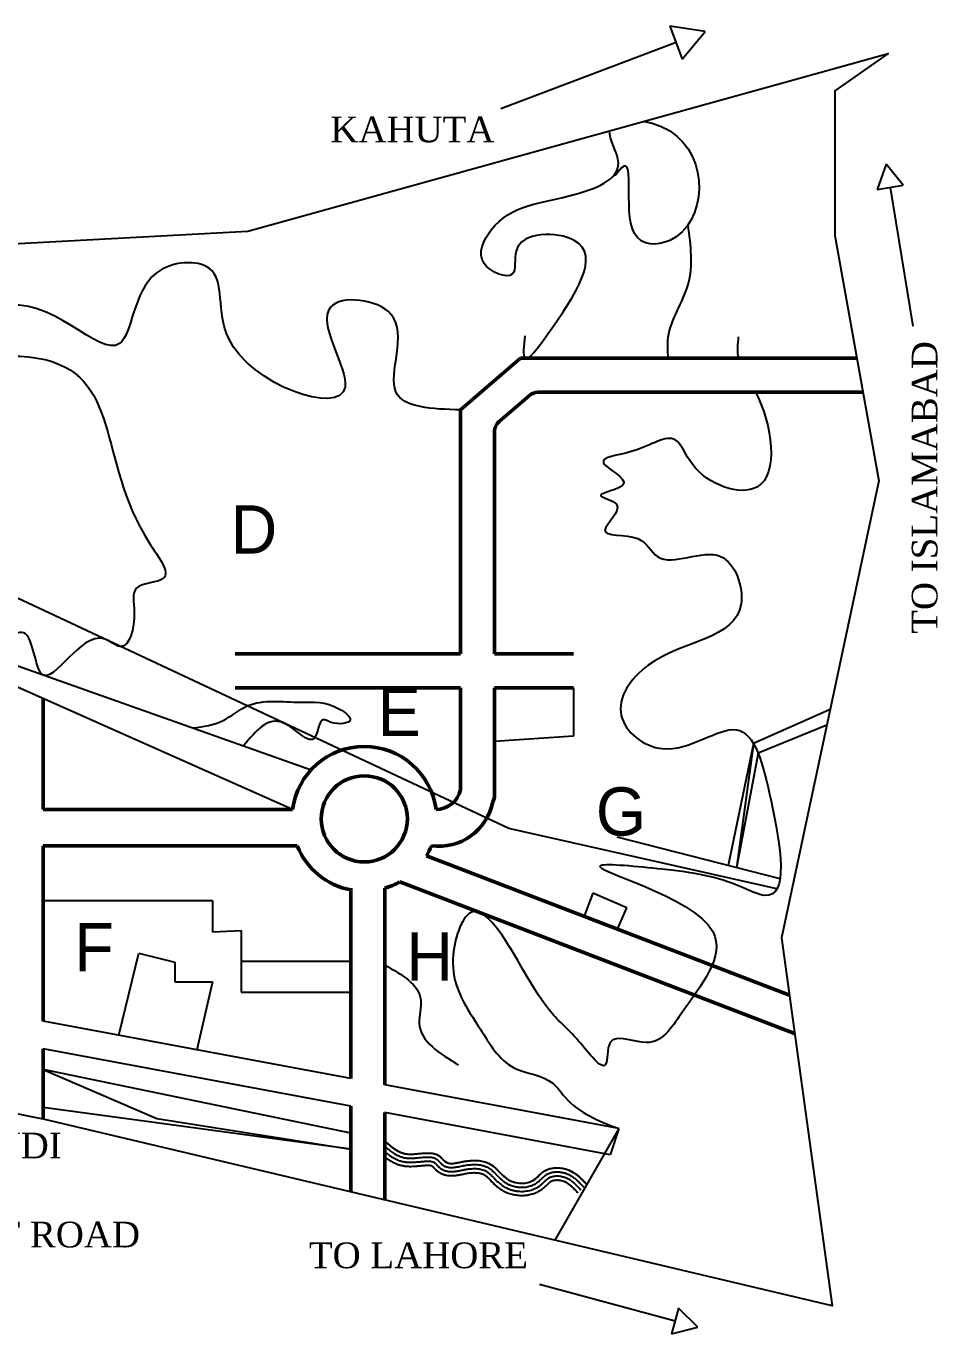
# Model space of a CAD drawing. Header units: inches. Extents: x -36906 to 35154, y -44700 to 686.
# Drawn here: x -5887.7 to -5619.9, y 206.8 to 590.9 of the extents above; entities that cross this region are included whole.
import ezdxf

# ---------------------------------------------------------------- set-up
doc = ezdxf.new("R2010")
doc.units = ezdxf.units.IN
doc.header["$LTSCALE"] = 2
doc.header["$MEASUREMENT"] = 0
doc.styles.add('style1', font='TIMES.TTF')

msp = doc.modelspace()

# ---------------------------------------------------------------- linework, layer by layer
at = {"color": 1, "ltscale": 0.5}
for p, q in [((-5688.2306, 589.2522), (-5698.6359, 590.8528)), ((-5698.6359, 590.8528), (-5694.9768, 581.17)), ((-5694.9768, 581.17), (-5688.2306, 589.2522)), ((-5696.8064, 586.0114), (-5748.2539, 566.5694)), ((-5635.0535, 550.2896), (-5637.7716, 542.8764)), ((-5630.1105, 544.1325), (-5635.0535, 550.2896)), ((-5637.7716, 542.8764), (-5630.1105, 544.1325)), ((-5633.941, 543.5044), (-5627.2669, 502.7991)), ((-5809.4526, 360.8298), (-6052.3219, 468.51)), ((-5745.8929, 355.2419), (-5974.3308, 462.1599)), ((-5961.9916, 428.4606), (-5804.0104, 372.4663)), ((-5726.9048, 396.5328), (-5726.9048, 382.3951)), ((-5651.5632, 390.2296), (-5674.1071, 380.2338)), ((-5652.5583, 385.5629), (-5672.7165, 377.3666)), ((-5726.9048, 382.3951), (-5750.1194, 380.7683)), ((-5674.1071, 380.2338), (-5681.4994, 344.3445)), ((-5674.1071, 380.2338), (-5679.0962, 343.7282)), ((-5674.1071, 380.2338), (-5679.0962, 343.7282)), ((-5672.7165, 377.3666), (-5679.0962, 343.7282)), ((-5667.1721, 337.4783), (-5745.8929, 355.2419)), ((-5666.2755, 340.4404), (-5714.0986, 352.7044)), ((-5882.7301, 334.1027), (-5832.9631, 334.1027)), ((-5832.9631, 334.1027), (-5832.9631, 324.8697)), ((-5721.2291, 336.2264), (-5723.8346, 329.4459)), ((-5711.2988, 331.8937), (-5721.2291, 336.2264)), ((-5714.0134, 325.6719), (-5711.2988, 331.8937)), ((-5832.9631, 324.8697), (-5824.5229, 325.2712)), ((-5824.5229, 325.2712), (-5824.5229, 307.2065)), ((-5860.5262, 294.5377), (-5854.5763, 318.6105)), ((-5854.5763, 318.6105), (-5843.9964, 315.9956)), ((-5843.9964, 315.9956), (-5843.9964, 310.2497)), ((-5824.5229, 316.2388), (-5792.3273, 316.2388)), ((-5843.9964, 310.2497), (-5832.9884, 310.2497)), ((-5832.9884, 310.2497), (-5837.5287, 290.2416)), ((-5824.5229, 307.2065), (-5792.3273, 307.2065)), ((-5792.3273, 265.7806), (-5882.7301, 284.4947)), ((-5882.7301, 284.4947), (-5849.3279, 270.0992)), ((-5792.3273, 261.0844), (-5882.7301, 273.3363)), ((-5849.3279, 270.0992), (-5792.3273, 261.0844)), ((-5713.6464, 267.0996), (-5732.4062, 234.3246)), ((-5697.09, 210.585), (-5736.9072, 221.3581)), ((-5696.0762, 214.3319), (-5698.1038, 206.838)), ((-5690.4529, 208.7892), (-5696.0762, 214.3319)), ((-5698.1038, 206.838), (-5690.4529, 208.7892))]:
    msp.add_line(p, q, dxfattribs=at)
at = {"lineweight": 50, "ltscale": 0.5}
for p, q in [((-5742.4916, 493.334), (-5760.0862, 478.1456)), ((-5643.723, 493.334), (-5742.4916, 493.334)), ((-5739.9072, 482.3983), (-5748.7378, 474.7754)), ((-5641.9351, 483.3672), (-5737.3021, 483.3672)), ((-5760.0862, 478.1456), (-5760.0862, 406.4996)), ((-5750.1194, 471.7575), (-5750.1194, 406.4996)), ((-5760.0862, 406.4996), (-5826.3451, 406.4996)), ((-5750.1194, 406.4996), (-5726.9048, 406.4996)), ((-5760.0862, 396.5328), (-5826.3451, 396.5328)), ((-5760.0862, 396.5328), (-5760.0862, 366.5803)), ((-5750.1194, 396.5328), (-5726.9048, 396.5328)), ((-5750.1194, 396.5328), (-5750.1194, 365.0037)), ((-5882.7301, 360.8298), (-5882.7301, 393.5435)), ((-5809.4526, 360.8298), (-5882.7301, 360.8298)), ((-5882.7301, 350.1291), (-5882.7301, 298.6855)), ((-5808.0932, 350.1291), (-5882.7301, 350.1291)), ((-5770.1161, 347.2307), (-5663.5355, 306.2745)), ((-5777.9519, 339.5645), (-5661.9784, 294.9988)), ((-5792.3273, 337.6975), (-5792.3273, 281.7977)), ((-5782.3605, 337.6975), (-5782.3605, 279.9358)), ((-5882.7301, 290.5742), (-5882.7301, 269.8266)), ((-5792.3273, 273.6863), (-5792.3273, 248.4825)), ((-5782.3605, 271.8244), (-5782.3605, 246.1276))]:
    msp.add_line(p, q, dxfattribs=at)
at = {"ltscale": 0.5}
for p, q in [((-5792.3273, 281.7977), (-5882.7301, 298.6855)), ((-5792.3273, 273.6863), (-5882.7301, 290.5742)), ((-5713.6464, 267.0996), (-5782.3605, 279.9358)), ((-5716.1458, 259.4551), (-5782.3605, 271.8244)), ((-5713.6464, 267.0996), (-5716.1458, 259.4551))]:
    msp.add_line(p, q, dxfattribs=at)
at = {"color": 0, "ltscale": 0.5}
msp.add_lwpolyline([(-6162.5945, 431.7264), (-6137.2315, 451.0985), (-6101.1639, 515.694), (-5822.5732, 530.6006), (-5665.8659, 574.0784), (-5634.5049, 582.7794), (-5650.1854, 571.8811), (-5650.1854, 529.3584), (-5637.2606, 457.3096), (-5665.8659, 323.1497), (-5650.9414, 215.0764), (-5882.2712, 269.7341), (-6017.8354, 297.063), (-6142.697, 430.4578), (-6162.5945, 431.7264)], dxfattribs=at)
at = {"lineweight": 50, "ltscale": 0.5}
msp.add_circle((-5788.3881, 358.0692), 12.6453, dxfattribs=at)
for centre, radius, start, end in [((-5737.3021, 479.3805), 3.9867, 90, 130.802091), ((-5746.1327, 471.7575), 3.9867, 130.802091, 180), ((-5788.3881, 358.0692), 21.2447, 7.46634, 172.53366), ((-5767.3867, 368.3388), 7.5093, 270.482427, 346.4569), ((-5754.1062, 365.0037), 3.9867, 331.587298, 0), ((-5766.6102, 366.3284), 16.3314, 262.708392, 348.622839), ((-5788.3881, 358.0692), 21.2447, 201.946751, 259.314409), ((-5788.3881, 358.0692), 21.2447, 329.324807, 338.053249), ((-5788.3881, 358.0692), 21.2447, 286.482559, 299.421963)]:
    msp.add_arc(centre, radius, start, end, dxfattribs=at)
at = {"color": 1, "ltscale": 0.5}
for points, knots in [([(-5706.1867, 562.8915), (-5703.5955, 562.4055), (-5686.4597, 556.3237), (-5688.0316, 526.4434), (-5715.3099, 526.1208), (-5707.7558, 556.846), (-5714.8503, 546.5864), (-5714.7855, 547.4049), (-5714.7686, 547.6185)], [4574.33959402, 4574.33959402, 4574.33959402, 4574.33959402, 4753.85607644, 5721.70238345, 6040.24527449, 6604.04572751, 6648.19529258, 6663.79518588, 6663.79518588, 6663.79518588, 6663.79518588]), ([(-5741.232, 499.9377), (-5741.541, 496.9699), (-5742.3092, 489.5937), (-5728.723, 508.3029), (-5714.1136, 530.4168), (-5746.4309, 530.7778), (-5742.6489, 515.0354), (-5756.919, 520.7447), (-5748.3076, 538.5617), (-5732.0453, 538.6501), (-5709.3103, 547.3599), (-5716.6035, 557.6426), (-5716.3251, 560.0787)], [0, 0, 0, 0, 198.77164672, 494.03585507, 1353.38161915, 1877.22426433, 2082.4144924, 2349.26536426, 2652.17585446, 3449.80065742, 3930.74745059, 4222.83023781, 4222.83023781, 4222.83023781, 4222.83023781]), ([(-5673.4971, 483.3672), (-5668.5731, 474.1238), (-5664.8601, 448.4484), (-5691.3479, 457.3219), (-5697.0616, 473.2114), (-5706.5041, 465.439), (-5723.7555, 463.943), (-5705.9328, 455.7264), (-5723.6454, 453.2166), (-5709.8584, 450.8101), (-5723.1544, 439.9588), (-5706.6528, 442.714), (-5701.4636, 429.7914), (-5682.0889, 441.8607), (-5672.0451, 410.7363), (-5702.7683, 410.6281), (-5717.6304, 388.2841), (-5698.5672, 372.9516), (-5675.8001, 392.3616), (-5668.426, 363.1919), (-5662.8105, 331.0438), (-5683.4993, 341.0338), (-5695.709, 342.9211), (-5736.7943, 346.7572), (-5671.1855, 330.457), (-5693.3535, 304.7311), (-5702.8293, 289.007), (-5717.7503, 296.7334), (-5716.2999, 280.9888), (-5727.0194, 295.6361), (-5738.6625, 303.5783), (-5755.111, 344.6964), (-5765.3284, 312.0373), (-5755.2971, 298.5935), (-5746.6867, 283.3843), (-5733.9717, 282.8834), (-5727.1443, 272.366), (-5719.5122, 269.3882), (-5713.6464, 267.0996)], [525.86041913, 525.86041913, 525.86041913, 525.86041913, 1365.11675336, 1970.12424403, 2233.54746262, 2626.88057675, 2899.74307589, 3159.53174334, 3386.11465115, 3544.81808554, 3794.12720482, 4095.25266552, 4330.06414219, 4887.5185358, 5342.71644822, 6328.00375567, 6832.52121738, 7298.07565449, 7974.04716214, 8673.7967878, 9510.83600131, 9717.98718593, 10447.03153836, 10991.52585403, 12140.812641, 12918.49500509, 13317.37108024, 13637.90717975, 13837.21722366, 14153.01049634, 14537.22022106, 15639.34780967, 16096.1061308, 16728.49491996, 17183.82953978, 17554.61904258, 17719.87595051, 18268.67905445, 18268.67905445, 18268.67905445, 18268.67905445]), ([(-5782.3605, 263.4917), (-5782.0501, 263.2123), (-5781.7399, 262.933), (-5781.1858, 262.4481), (-5780.9431, 262.2403), (-5780.4947, 261.8717), (-5780.2897, 261.7088), (-5779.8753, 261.3946), (-5779.6659, 261.2434), (-5779.2155, 260.938), (-5778.9736, 260.7857), (-5778.4813, 260.504), (-5778.2307, 260.3747), (-5777.719, 260.1431), (-5777.4579, 260.0409), (-5777.039, 259.9054), (-5776.8853, 259.8615), (-5776.5737, 259.7845), (-5776.4158, 259.7516), (-5776.0955, 259.6972), (-5775.9332, 259.6757), (-5775.5903, 259.6409), (-5775.4093, 259.6286), (-5775.0438, 259.6137), (-5774.8593, 259.6112), (-5774.3925, 259.6149), (-5774.1087, 259.6261), (-5773.5997, 259.6565), (-5773.3754, 259.6734), (-5772.9258, 259.7114), (-5772.7003, 259.7324), (-5772.2497, 259.7756), (-5772.0245, 259.7978), (-5771.5554, 259.8422), (-5771.3116, 259.8642), (-5770.8276, 259.9021), (-5770.587, 259.918), (-5770.176, 259.9368), (-5770.0043, 259.9421), (-5769.7017, 259.9454), (-5769.5702, 259.9448), (-5769.3098, 259.9388), (-5769.1807, 259.9334), (-5768.9061, 259.9158), (-5768.7608, 259.9028), (-5768.4745, 259.8684), (-5768.3333, 259.8471), (-5768.0287, 259.79), (-5767.8665, 259.7524), (-5767.595, 259.6754), (-5767.484, 259.6396), (-5767.2659, 259.5599), (-5767.1586, 259.5159), (-5766.9702, 259.4294), (-5766.8886, 259.3886), (-5766.7274, 259.301), (-5766.6479, 259.2542), (-5766.3912, 259.0902), (-5766.2197, 258.9601), (-5766.0145, 258.7743), (-5765.9738, 258.7359), (-5765.908, 258.6715), (-5765.8826, 258.6462), (-5765.8323, 258.5952), (-5765.8073, 258.5693), (-5765.7538, 258.5133), (-5765.7253, 258.483), (-5765.6687, 258.4221), (-5765.6406, 258.3915), (-5765.5812, 258.3264), (-5765.5499, 258.2919), (-5765.4646, 258.1973), (-5765.4109, 258.1377), (-5765.3282, 258.0467), (-5765.2992, 258.015), (-5765.2357, 257.9464), (-5765.2013, 257.9097), (-5765.1324, 257.8376), (-5765.0978, 257.802), (-5765.0277, 257.732), (-5764.9922, 257.6974), (-5764.921, 257.6303), (-5764.8853, 257.5978), (-5764.8198, 257.5406), (-5764.7902, 257.5157), (-5764.7461, 257.4799), (-5764.7322, 257.4689), (-5764.7042, 257.447), (-5764.6901, 257.4362), (-5764.6476, 257.4044), (-5764.619, 257.3839), (-5764.5363, 257.3274), (-5764.4815, 257.2931), (-5764.3787, 257.2342), (-5764.331, 257.2089), (-5764.2171, 257.1532), (-5764.1499, 257.1239), (-5764.0134, 257.071), (-5763.9441, 257.0474), (-5763.8031, 257.0055), (-5763.7316, 256.9871), (-5763.5865, 256.9554), (-5763.5129, 256.9419), (-5763.2449, 256.9018), (-5763.0449, 256.8883), (-5762.7388, 256.8863), (-5762.6368, 256.8887), (-5762.3802, 256.9009), (-5762.2246, 256.9139), (-5761.9424, 256.9452), (-5761.817, 256.9617), (-5761.5641, 256.9992), (-5761.4365, 257.0202), (-5761.1796, 257.0653), (-5761.0504, 257.0895), (-5760.7285, 257.152), (-5760.5349, 257.1915), (-5760.1827, 257.2638), (-5760.0241, 257.2965), (-5759.7067, 257.3603), (-5759.548, 257.3913), (-5759.2311, 257.4499), (-5759.0729, 257.4775), (-5758.7572, 257.5293), (-5758.5997, 257.5534), (-5758.016, 257.6362), (-5757.5925, 257.6831), (-5756.7557, 257.7452), (-5756.3422, 257.7606), (-5755.5286, 257.7556), (-5755.1288, 257.7353), (-5754.4366, 257.6642), (-5754.1408, 257.6214), (-5753.5612, 257.5106), (-5753.2773, 257.4425), (-5752.723, 257.2789), (-5752.4525, 257.1834), (-5751.9808, 256.9858), (-5751.7768, 256.8892), (-5751.4237, 256.7003), (-5751.2726, 256.612), (-5750.9769, 256.4232), (-5750.8324, 256.3225), (-5750.5492, 256.1107), (-5750.4104, 255.9995), (-5750.1371, 255.7687), (-5750.0025, 255.649), (-5749.7363, 255.4032), (-5749.6048, 255.2771), (-5749.343, 255.0203), (-5749.213, 254.8898), (-5748.9204, 254.5931), (-5748.7577, 254.4261), (-5748.4304, 254.0926), (-5748.2656, 253.926), (-5747.931, 253.5969), (-5747.7614, 253.4346), (-5747.4485, 253.1492), (-5747.3065, 253.0246), (-5747.0166, 252.783), (-5746.8686, 252.6659), (-5746.5579, 252.4361), (-5746.3951, 252.3239), (-5746.0999, 252.1377), (-5745.9697, 252.0611), (-5745.7273, 251.9293), (-5745.6164, 251.8729), (-5745.3907, 251.7655), (-5745.2761, 251.7147), (-5744.9593, 251.5837), (-5744.7539, 251.5092), (-5744.3359, 251.3774), (-5744.1234, 251.3201), (-5743.2689, 251.127), (-5742.6073, 251.0598), (-5741.6939, 251.08), (-5741.4349, 251.0988), (-5740.9022, 251.1655), (-5740.6294, 251.2157), (-5740.0963, 251.3479), (-5739.8358, 251.4299), (-5739.3325, 251.6263), (-5739.0894, 251.7408), (-5738.7388, 251.9389), (-5738.6231, 252.0103), (-5738.3979, 252.1617), (-5738.2882, 252.2415), (-5738.0955, 252.3905), (-5738.0116, 252.4585), (-5737.846, 252.5978), (-5737.7644, 252.6689), (-5737.6031, 252.8134), (-5737.5233, 252.8868), (-5737.33, 253.0674), (-5737.2175, 253.175), (-5736.9927, 253.3905), (-5736.8803, 253.4987), (-5736.6899, 253.6786), (-5736.6121, 253.7512), (-5736.4681, 253.8828), (-5736.4021, 253.942), (-5736.2691, 254.0583), (-5736.202, 254.1155), (-5736.049, 254.242), (-5735.9624, 254.3107), (-5735.7758, 254.4512), (-5735.6752, 254.5225), (-5735.4692, 254.6579), (-5735.3637, 254.7221), (-5735.0334, 254.908), (-5734.8011, 255.0182), (-5734.3212, 255.2097), (-5734.0734, 255.2909), (-5733.6266, 255.4094), (-5733.4298, 255.4526), (-5733.0315, 255.5232), (-5732.8297, 255.5507), (-5732.3303, 255.5994), (-5732.0311, 255.6121), (-5731.4965, 255.6077), (-5731.2616, 255.5965), (-5730.793, 255.5563), (-5730.5592, 255.5273), (-5729.9993, 255.4367), (-5729.6752, 255.3668), (-5729.12, 255.2166), (-5728.8862, 255.1434), (-5728.4804, 254.9985), (-5728.3064, 254.9301), (-5727.8699, 254.7425), (-5727.6133, 254.6162), (-5727.116, 254.3426), (-5726.8753, 254.1953), (-5726.4075, 253.8828), (-5726.1805, 253.7176), (-5725.7376, 253.3723), (-5725.5219, 253.1923), (-5724.8647, 252.6141), (-5724.4387, 252.1956), (-5723.6861, 251.4194), (-5723.3562, 251.0658), (-5723.0263, 250.7121)], [0, 0, 0, 0, 35.87715643, 35.87715643, 63.58597287, 63.58597287, 86.56351163, 86.56351163, 109.54105039, 109.54105039, 135.32531948, 135.32531948, 161.10958858, 161.10958858, 186.89385767, 186.89385767, 201.53240412, 201.53240412, 216.17095057, 216.17095057, 230.80949702, 230.80949702, 246.74486772, 246.74486772, 262.68023842, 262.68023842, 286.71898142, 286.71898142, 305.48057336, 305.48057336, 324.24216529, 324.24216529, 343.00375722, 343.00375722, 363.43798308, 363.43798308, 383.87220893, 383.87220893, 398.73704676, 398.73704676, 410.29986065, 410.29986065, 421.86267454, 421.86267454, 435.13713869, 435.13713869, 448.41160285, 448.41160285, 464.17606873, 464.17606873, 475.34666564, 475.34666564, 486.51726255, 486.51726255, 495.32897686, 495.32897686, 504.14069118, 504.14069118, 524.36243368, 524.36243368, 529.45474183, 529.45474183, 532.67166919, 532.67166919, 535.88859654, 535.88859654, 539.57161482, 539.57161482, 543.25463311, 543.25463311, 547.36751329, 547.36751329, 554.45040858, 554.45040858, 558.25656137, 558.25656137, 562.73212625, 562.73212625, 567.20769113, 567.20769113, 571.68915777, 571.68915777, 576.17062441, 576.17062441, 579.79036639, 579.79036639, 581.47315939, 581.47315939, 583.15595239, 583.15595239, 586.5215384, 586.5215384, 592.78980184, 592.78980184, 598.06714879, 598.06714879, 605.2670728, 605.2670728, 612.46699682, 612.46699682, 619.66692084, 619.66692084, 626.86684486, 626.86684486, 645.56468356, 645.56468356, 654.75221968, 654.75221968, 668.38981299, 668.38981299, 679.11804151, 679.11804151, 689.84627002, 689.84627002, 700.57449853, 700.57449853, 716.44160012, 716.44160012, 729.36413108, 729.36413108, 742.28666205, 742.28666205, 755.20919302, 755.20919302, 768.13172399, 768.13172399, 803.21494091, 803.21494091, 838.29815784, 838.29815784, 873.38137477, 873.38137477, 900.34509374, 900.34509374, 927.30881272, 927.30881272, 954.27253169, 954.27253169, 975.68502745, 975.68502745, 992.30034878, 992.30034878, 1008.91567011, 1008.91567011, 1025.53099145, 1025.53099145, 1042.14631278, 1042.14631278, 1058.76163411, 1058.76163411, 1075.37695544, 1075.37695544, 1096.1889535, 1096.1889535, 1117.00095155, 1117.00095155, 1137.81294961, 1137.81294961, 1154.54390543, 1154.54390543, 1171.27486126, 1171.27486126, 1188.75437465, 1188.75437465, 1202.02630151, 1202.02630151, 1212.86431697, 1212.86431697, 1223.70233243, 1223.70233243, 1242.39814657, 1242.39814657, 1261.0939607, 1261.0939607, 1316.67437547, 1316.67437547, 1338.84426571, 1338.84426571, 1362.81066691, 1362.81066691, 1386.77706811, 1386.77706811, 1410.74346932, 1410.74346932, 1423.00179723, 1423.00179723, 1435.26012514, 1435.26012514, 1445.01085723, 1445.01085723, 1454.75104922, 1454.75104922, 1464.49124121, 1464.49124121, 1478.44930127, 1478.44930127, 1492.40736134, 1492.40736134, 1501.98090304, 1501.98090304, 1509.96255674, 1509.96255674, 1517.94421044, 1517.94421044, 1527.96238687, 1527.96238687, 1539.17722152, 1539.17722152, 1550.39205617, 1550.39205617, 1573.57287907, 1573.57287907, 1596.75370196, 1596.75370196, 1614.41260343, 1614.41260343, 1632.0715049, 1632.0715049, 1657.7047221, 1657.7047221, 1677.65853246, 1677.65853246, 1697.61234283, 1697.61234283, 1725.73585475, 1725.73585475, 1746.74741854, 1746.74741854, 1763.01313192, 1763.01313192, 1788.37790343, 1788.37790343, 1813.74267494, 1813.74267494, 1839.10744645, 1839.10744645, 1864.47221795, 1864.47221795, 1917.99679744, 1917.99679744, 1961.0681833, 1961.0681833, 1961.0681833, 1961.0681833]), ([(-5782.3605, 261.8872), (-5782.2724, 261.8095), (-5782.1838, 261.732), (-5781.7318, 261.3393), (-5781.3599, 261.0278), (-5780.5892, 260.4296), (-5780.1903, 260.143), (-5779.4508, 259.675), (-5779.1177, 259.4847), (-5778.425, 259.1414), (-5778.0653, 258.9886), (-5777.5304, 258.8056), (-5777.3668, 258.7551), (-5777.044, 258.667), (-5776.8849, 258.6288), (-5776.6357, 258.5774), (-5776.5471, 258.5607), (-5776.37, 258.5306), (-5776.2814, 258.5171), (-5776.0158, 258.4809), (-5775.8388, 258.4625), (-5775.3098, 258.4215), (-5774.9588, 258.4132), (-5774.2616, 258.4212), (-5773.9154, 258.4376), (-5773.2302, 258.4837), (-5772.8912, 258.5135), (-5772.2234, 258.5762), (-5771.8947, 258.6092), (-5771.2515, 258.669), (-5770.9371, 258.6959), (-5770.3277, 258.735), (-5770.0328, 258.7472), (-5769.4683, 258.7499), (-5769.1988, 258.7404), (-5768.7427, 258.6992), (-5768.5504, 258.6725), (-5768.1875, 258.6009), (-5768.017, 258.556), (-5767.7247, 258.4566), (-5767.5995, 258.4051), (-5767.3614, 258.2878), (-5767.2484, 258.222), (-5767.1042, 258.123), (-5767.069, 258.0975), (-5767.0073, 258.0506), (-5766.9807, 258.0295), (-5766.9307, 257.9883), (-5766.9073, 257.9684), (-5766.864, 257.9302), (-5766.8442, 257.9122), (-5766.8031, 257.8737), (-5766.782, 257.8534), (-5766.7171, 257.7896), (-5766.6718, 257.7431), (-5766.5533, 257.6179), (-5766.4778, 257.5348), (-5766.3178, 257.3577), (-5766.2333, 257.2635), (-5766.0528, 257.0686), (-5765.9567, 256.9677), (-5765.748, 256.764), (-5765.6354, 256.6611), (-5765.458, 256.5174), (-5765.4028, 256.4749), (-5765.2876, 256.3915), (-5765.2291, 256.3517), (-5765.0513, 256.2382), (-5764.9297, 256.1702), (-5764.6829, 256.0497), (-5764.5577, 255.997), (-5764.3056, 255.9059), (-5764.1787, 255.8674), (-5763.8689, 255.7888), (-5763.6859, 255.7555), (-5763.3225, 255.7098), (-5763.142, 255.6973), (-5762.7843, 255.6883), (-5762.607, 255.6918), (-5762.2556, 255.7106), (-5762.0814, 255.726), (-5761.6471, 255.7753), (-5761.3887, 255.8147), (-5760.8784, 255.9035), (-5760.6265, 255.9528), (-5760.1303, 256.0532), (-5759.8861, 256.1042), (-5759.521, 256.1777), (-5759.3965, 256.2023), (-5759.1251, 256.2536), (-5758.9772, 256.2802), (-5758.6824, 256.33), (-5758.5356, 256.3533), (-5758.0971, 256.4181), (-5757.8076, 256.4544), (-5756.9911, 256.5366), (-5756.473, 256.5641), (-5755.4725, 256.5604), (-5754.9903, 256.5291), (-5754.1709, 256.4164), (-5753.825, 256.3472), (-5753.1643, 256.1682), (-5752.8496, 256.0582), (-5752.3162, 255.8237), (-5752.0914, 255.7072), (-5751.8296, 255.5484), (-5751.7835, 255.5195), (-5751.6995, 255.465), (-5751.6613, 255.4396), (-5751.5849, 255.3874), (-5751.5466, 255.3606), (-5751.432, 255.2782), (-5751.3555, 255.2206), (-5751.1257, 255.0405), (-5750.9721, 254.9104), (-5750.6628, 254.6331), (-5750.507, 254.4859), (-5750.1319, 254.1197), (-5749.9108, 253.8946), (-5749.4559, 253.4298), (-5749.222, 253.1902), (-5748.7337, 252.708), (-5748.4793, 252.4654), (-5747.9408, 251.9901), (-5747.6566, 251.7573), (-5747.2264, 251.4453), (-5747.0967, 251.3559), (-5746.8206, 251.1765), (-5746.6738, 251.087), (-5746.4661, 250.9696), (-5746.4092, 250.9383), (-5746.2947, 250.8773), (-5746.2371, 250.8474), (-5746.0631, 250.76), (-5745.9457, 250.7044), (-5745.5896, 250.5459), (-5745.347, 250.451), (-5744.6596, 250.2166), (-5744.206, 250.1006), (-5743.2858, 249.9375), (-5742.8192, 249.8905), (-5741.8849, 249.8676), (-5741.4173, 249.8918), (-5740.4934, 250.0159), (-5740.037, 250.1158), (-5739.2441, 250.3681), (-5738.9027, 250.5047), (-5738.4647, 250.7231), (-5738.3574, 250.7802), (-5738.1723, 250.8856), (-5738.0939, 250.9324), (-5737.9772, 251.0056), (-5737.9382, 251.0306), (-5737.8615, 251.081), (-5737.8235, 251.1065), (-5737.7112, 251.1838), (-5737.6381, 251.2362), (-5737.4239, 251.3954), (-5737.2879, 251.5043), (-5736.9669, 251.7744), (-5736.7881, 251.9367), (-5736.4469, 252.256), (-5736.2844, 252.4129), (-5735.9702, 252.7137), (-5735.8185, 252.8576), (-5735.5217, 253.1254), (-5735.3768, 253.2494), (-5735.1818, 253.4017), (-5735.13, 253.4407), (-5735.041, 253.5051), (-5735.0036, 253.5313), (-5734.9292, 253.5819), (-5734.8921, 253.6061), (-5734.8167, 253.6538), (-5734.7785, 253.6771), (-5734.6623, 253.7455), (-5734.5827, 253.7889), (-5734.3382, 253.9129), (-5734.1672, 253.987), (-5733.811, 254.1178), (-5733.6258, 254.1745), (-5733.136, 254.2971), (-5732.8229, 254.3501), (-5732.1788, 254.412), (-5731.8478, 254.421), (-5731.18, 254.396), (-5730.8433, 254.362), (-5730.1765, 254.2535), (-5729.8464, 254.179), (-5729.2052, 253.9929), (-5728.8942, 253.8815), (-5728.5188, 253.7195), (-5728.44, 253.6838), (-5728.2837, 253.6098), (-5728.2064, 253.5715), (-5727.9763, 253.4529), (-5727.8257, 253.3689), (-5727.3809, 253.1024), (-5727.0934, 252.9056), (-5726.5303, 252.4784), (-5726.2548, 252.248), (-5725.7109, 251.7594), (-5725.4424, 251.5013), (-5724.9077, 250.9646), (-5724.6413, 250.686), (-5724.2166, 250.2348), (-5724.0593, 250.0662), (-5723.9009, 249.8963)], [30.43914102, 30.43914102, 30.43914102, 30.43914102, 40.33969387, 40.33969387, 80.67938775, 80.67938775, 121.01908162, 121.01908162, 152.12699867, 152.12699867, 183.23491571, 183.23491571, 196.61369274, 196.61369274, 209.231158, 209.231158, 216.09876846, 216.09876846, 222.96637892, 222.96637892, 236.70159985, 236.70159985, 264.08548304, 264.08548304, 291.46936623, 291.46936623, 318.85324942, 318.85324942, 346.23713261, 346.23713261, 373.6210158, 373.6210158, 401.00489899, 401.00489899, 428.38878218, 428.38878218, 450.21792681, 450.21792681, 472.04707144, 472.04707144, 490.12935485, 490.12935485, 508.21163826, 508.21163826, 514.16022364, 514.16022364, 518.75488868, 518.75488868, 522.85541527, 522.85541527, 526.39987709, 526.39987709, 529.9443389, 529.9443389, 537.03326253, 537.03326253, 547.74001586, 547.74001586, 558.44676919, 558.44676919, 569.15352252, 569.15352252, 579.86027585, 579.86027585, 584.42506516, 584.42506516, 588.98985447, 588.98985447, 598.11943309, 598.11943309, 607.2490117, 607.2490117, 616.37859032, 616.37859032, 629.54694575, 629.54694575, 642.71530118, 642.71530118, 655.88365661, 655.88365661, 669.05201204, 669.05201204, 688.9976817, 688.9976817, 708.94335136, 708.94335136, 728.88902102, 728.88902102, 739.39107253, 739.39107253, 752.09529993, 752.09529993, 764.79952733, 764.79952733, 790.20798214, 790.20798214, 837.35368421, 837.35368421, 884.49938628, 884.49938628, 921.44997024, 921.44997024, 958.4005542, 958.4005542, 987.42873963, 987.42873963, 993.69469118, 993.69469118, 998.97562439, 998.97562439, 1004.25655761, 1004.25655761, 1014.81842404, 1014.81842404, 1035.94215689, 1035.94215689, 1057.06588974, 1057.06588974, 1086.221953, 1086.221953, 1115.37801625, 1115.37801625, 1144.5340795, 1144.5340795, 1173.69014275, 1173.69014275, 1185.81258164, 1185.81258164, 1198.76918088, 1198.76918088, 1203.58803087, 1203.58803087, 1208.40688085, 1208.40688085, 1218.04458083, 1218.04458083, 1237.31998079, 1237.31998079, 1271.78114857, 1271.78114857, 1306.24231635, 1306.24231635, 1340.70348412, 1340.70348412, 1375.1646519, 1375.1646519, 1402.28783852, 1402.28783852, 1411.23623611, 1411.23623611, 1417.941066, 1417.941066, 1421.33057066, 1421.33057066, 1424.72007533, 1424.72007533, 1431.49908466, 1431.49908466, 1445.05710331, 1445.05710331, 1464.87065951, 1464.87065951, 1484.6842157, 1484.6842157, 1504.49777189, 1504.49777189, 1524.31132809, 1524.31132809, 1531.53234578, 1531.53234578, 1536.77224896, 1536.77224896, 1542.01047391, 1542.01047391, 1547.24869886, 1547.24869886, 1557.72514877, 1557.72514877, 1578.67804859, 1578.67804859, 1599.6309484, 1599.6309484, 1632.37773819, 1632.37773819, 1665.12452799, 1665.12452799, 1697.87131778, 1697.87131778, 1730.61810757, 1730.61810757, 1763.36489736, 1763.36489736, 1772.21691472, 1772.21691472, 1781.06893208, 1781.06893208, 1798.77296681, 1798.77296681, 1834.17387972, 1834.17387972, 1869.57479264, 1869.57479264, 1904.97570556, 1904.97570556, 1940.37661848, 1940.37661848, 1961.0681833, 1961.0681833, 1961.0681833, 1961.0681833]), ([(-5782.3605, 260.3098), (-5782.3492, 260.3004), (-5782.3379, 260.291), (-5782.1213, 260.111), (-5781.9112, 259.9414), (-5781.3839, 259.5328), (-5781.0601, 259.296), (-5780.4923, 258.916), (-5780.2565, 258.7673), (-5779.7689, 258.4825), (-5779.5172, 258.3465), (-5778.9967, 258.0916), (-5778.7279, 257.9727), (-5778.2912, 257.803), (-5778.1294, 257.7449), (-5777.6541, 257.589), (-5777.3331, 257.5016), (-5776.9411, 257.419), (-5776.8792, 257.4067), (-5776.7553, 257.3833), (-5776.6932, 257.3723), (-5776.5695, 257.3516), (-5776.5079, 257.342), (-5776.3235, 257.315), (-5776.2012, 257.2996), (-5775.8317, 257.2596), (-5775.5869, 257.2422), (-5775.104, 257.2218), (-5774.8658, 257.2187), (-5774.3056, 257.2239), (-5773.9862, 257.237), (-5773.4366, 257.27), (-5773.2033, 257.2876), (-5772.745, 257.3259), (-5772.5202, 257.3468), (-5772.0797, 257.3889), (-5771.864, 257.4101), (-5771.4317, 257.4513), (-5771.2157, 257.4712), (-5770.8345, 257.5027), (-5770.6672, 257.5151), (-5770.3432, 257.535), (-5770.1862, 257.5426), (-5769.9245, 257.5506), (-5769.8169, 257.5525), (-5769.609, 257.5528), (-5769.5083, 257.5513), (-5769.3043, 257.5444), (-5769.2018, 257.5386), (-5769, 257.5223), (-5768.9012, 257.5114), (-5768.735, 257.4879), (-5768.6655, 257.4762), (-5768.5342, 257.4502), (-5768.4722, 257.436), (-5768.3383, 257.4009), (-5768.2689, 257.3793), (-5768.1411, 257.3333), (-5768.0829, 257.3089), (-5768.0032, 257.2709), (-5767.9785, 257.2584), (-5767.931, 257.2328), (-5767.9081, 257.2196), (-5767.8651, 257.1935), (-5767.845, 257.1806), (-5767.8014, 257.1511), (-5767.7784, 257.1345), (-5767.7326, 257.0995), (-5767.7101, 257.0812), (-5767.6808, 257.0559), (-5767.6741, 257.05), (-5767.6598, 257.0371), (-5767.652, 257.03), (-5767.6295, 257.0091), (-5767.614, 256.9942), (-5767.5802, 256.9609), (-5767.5616, 256.9422), (-5767.5225, 256.9019), (-5767.502, 256.8805), (-5767.4589, 256.8346), (-5767.4359, 256.8099), (-5767.3716, 256.74), (-5767.3282, 256.6921), (-5767.2354, 256.5893), (-5767.1855, 256.5338), (-5767.0981, 256.4376), (-5767.0627, 256.3989), (-5766.9903, 256.3207), (-5766.9534, 256.2811), (-5766.8761, 256.1998), (-5766.8358, 256.1581), (-5766.7569, 256.0781), (-5766.7186, 256.04), (-5766.5996, 255.9242), (-5766.5136, 255.8439), (-5766.3432, 255.6953), (-5766.2614, 255.6275), (-5766.1444, 255.537), (-5766.1149, 255.5146), (-5766.0585, 255.473), (-5766.0318, 255.4536), (-5765.9314, 255.3825), (-5765.8567, 255.3327), (-5765.6374, 255.1951), (-5765.4908, 255.1137), (-5765.1873, 254.9645), (-5765.0308, 254.8978), (-5764.6773, 254.767), (-5764.4806, 254.7082), (-5764.0926, 254.6144), (-5763.9009, 254.5793), (-5763.5632, 254.5334), (-5763.4156, 254.519), (-5763.1508, 254.5018), (-5763.033, 254.4974), (-5762.8008, 254.4939), (-5762.6863, 254.495), (-5762.4219, 254.5028), (-5762.2734, 254.5113), (-5761.9817, 254.5345), (-5761.8387, 254.5492), (-5761.5578, 254.5829), (-5761.4198, 254.602), (-5761.1593, 254.6416), (-5761.0366, 254.6619), (-5760.795, 254.7041), (-5760.676, 254.726), (-5760.3245, 254.7931), (-5760.0977, 254.8394), (-5759.6588, 254.9294), (-5759.447, 254.9732), (-5759.1932, 255.0231), (-5759.143, 255.0328), (-5759.0518, 255.0503), (-5759.0107, 255.058), (-5758.9283, 255.0733), (-5758.8871, 255.0808), (-5758.7639, 255.103), (-5758.6821, 255.1172), (-5758.4289, 255.1596), (-5758.2585, 255.186), (-5757.6639, 255.2698), (-5757.2479, 255.3134), (-5756.5519, 255.3579), (-5756.2654, 255.3671), (-5755.6808, 255.3654), (-5755.3845, 255.3524), (-5754.8171, 255.3016), (-5754.5463, 255.264), (-5754.0319, 255.1648), (-5753.7887, 255.1033), (-5753.3301, 254.9574), (-5753.1148, 254.873), (-5752.7746, 254.7122), (-5752.643, 254.642), (-5752.4819, 254.5454), (-5752.4479, 254.5244), (-5752.3821, 254.4824), (-5752.3503, 254.4615), (-5752.2302, 254.3804), (-5752.1394, 254.3145), (-5751.9704, 254.1835), (-5751.8929, 254.1207), (-5751.7345, 253.9867), (-5751.6535, 253.9156), (-5751.4882, 253.7658), (-5751.4038, 253.6869), (-5751.2096, 253.5012), (-5751.0989, 253.3925), (-5750.8714, 253.1651), (-5750.7546, 253.0465), (-5750.5213, 252.8086), (-5750.4051, 252.6896), (-5750.1658, 252.4459), (-5750.0427, 252.3213), (-5749.7904, 252.07), (-5749.6614, 251.9433), (-5749.3941, 251.6877), (-5749.2559, 251.5589), (-5748.9748, 251.3061), (-5748.8323, 251.1821), (-5748.5361, 250.9357), (-5748.3824, 250.8133), (-5748.1032, 250.6028), (-5747.9803, 250.5137), (-5747.727, 250.3388), (-5747.5966, 250.2529), (-5747.3402, 250.0929), (-5747.2148, 250.0184), (-5747.0022, 249.8992), (-5746.9175, 249.8534), (-5746.7471, 249.7647), (-5746.6613, 249.7217), (-5746.4023, 249.5969), (-5746.2274, 249.5191), (-5745.8739, 249.374), (-5745.6953, 249.3068), (-5745.1547, 249.1206), (-5744.7878, 249.0172), (-5744.0455, 248.8509), (-5743.6702, 248.7881), (-5742.9937, 248.7121), (-5742.6935, 248.6914), (-5741.9629, 248.6727), (-5741.5313, 248.6883), (-5740.8124, 248.762), (-5740.5242, 248.8044), (-5739.9507, 248.9164), (-5739.6655, 248.9861), (-5739.0806, 249.1605), (-5738.781, 249.2675), (-5738.1919, 249.5178), (-5737.9024, 249.661), (-5737.5316, 249.8749), (-5737.4435, 249.9281), (-5737.2999, 250.0189), (-5737.2443, 250.0551), (-5737.1355, 250.1279), (-5737.0821, 250.1646), (-5736.8968, 250.2952), (-5736.7704, 250.3901), (-5736.5526, 250.5616), (-5736.4592, 250.6383), (-5736.2793, 250.7903), (-5736.1926, 250.8658), (-5736.0024, 251.0356), (-5735.9007, 251.1292), (-5735.6776, 251.3378), (-5735.5584, 251.4518), (-5735.3556, 251.6464), (-5735.2697, 251.7288), (-5735.1043, 251.8861), (-5735.0248, 251.9609), (-5734.8802, 252.0937), (-5734.8146, 252.1527), (-5734.6877, 252.2634), (-5734.6267, 252.3149), (-5734.5281, 252.3948), (-5734.4893, 252.4253), (-5734.4137, 252.4827), (-5734.377, 252.5096), (-5734.3211, 252.549), (-5734.301, 252.5629), (-5734.2563, 252.5928), (-5734.2318, 252.6087), (-5734.1813, 252.6404), (-5734.1556, 252.656), (-5734.0771, 252.702), (-5734.0229, 252.7317), (-5733.8546, 252.8174), (-5733.7349, 252.8702), (-5733.4809, 252.966), (-5733.3465, 253.009), (-5733.0935, 253.0761), (-5732.9772, 253.1022), (-5732.7373, 253.1469), (-5732.6138, 253.1654), (-5732.3417, 253.1966), (-5732.1921, 253.2078), (-5731.8872, 253.2193), (-5731.732, 253.2194), (-5731.3419, 253.2058), (-5731.1047, 253.1851), (-5730.6862, 253.1271), (-5730.5046, 253.0947), (-5730.1455, 253.0164), (-5729.9682, 252.9705), (-5729.6219, 252.8664), (-5729.4526, 252.8081), (-5729.2247, 252.7195), (-5729.1612, 252.6936), (-5729.0302, 252.6378), (-5728.963, 252.6077), (-5728.8291, 252.545), (-5728.7627, 252.5124), (-5728.6305, 252.4448), (-5728.5649, 252.4098), (-5728.3305, 252.28), (-5728.1635, 252.1782), (-5727.8315, 251.9583), (-5727.6665, 251.8401), (-5727.3369, 251.5879), (-5727.1722, 251.4537), (-5726.8213, 251.1521), (-5726.635, 250.9827), (-5726.2601, 250.6266), (-5726.0716, 250.44), (-5725.691, 250.0524), (-5725.4987, 249.8514), (-5725.1302, 249.4608), (-5724.9544, 249.2723), (-5724.7755, 249.0805)], [58.64722054, 58.64722054, 58.64722054, 58.64722054, 59.81944888, 59.81944888, 81.08796759, 81.08796759, 111.80372143, 111.80372143, 132.56967508, 132.56967508, 153.33562873, 153.33562873, 174.10158238, 174.10158238, 185.97801855, 185.97801855, 208.38578397, 208.38578397, 212.55289008, 212.55289008, 216.71999619, 216.71999619, 220.88710231, 220.88710231, 229.22131454, 229.22131454, 246.23053493, 246.23053493, 263.23975532, 263.23975532, 286.874329, 286.874329, 304.83282604, 304.83282604, 322.79132309, 322.79132309, 340.74982013, 340.74982013, 359.69181683, 359.69181683, 375.23224361, 375.23224361, 390.7726704, 390.7726704, 402.16219102, 402.16219102, 413.55171163, 413.55171163, 426.12869411, 426.12869411, 439.61980562, 439.61980562, 450.25571327, 450.25571327, 460.89162092, 460.89162092, 474.67240835, 474.67240835, 488.45319577, 488.45319577, 494.9333969, 494.9333969, 501.41359803, 501.41359803, 507.37640882, 507.37640882, 514.48801317, 514.48801317, 521.59961751, 521.59961751, 523.71167248, 523.71167248, 526.15653138, 526.15653138, 530.08140363, 530.08140363, 534.00627589, 534.00627589, 537.79821755, 537.79821755, 541.59015922, 541.59015922, 547.90906851, 547.90906851, 554.22797781, 554.22797781, 558.25580948, 558.25580948, 562.12954114, 562.12954114, 566.00327279, 566.00327279, 569.40842539, 569.40842539, 576.21873059, 576.21873059, 581.82316671, 581.82316671, 583.66071148, 583.66071148, 585.24989959, 585.24989959, 589.61687901, 589.61687901, 597.91050216, 597.91050216, 606.58465955, 606.58465955, 617.48800377, 617.48800377, 628.39134799, 628.39134799, 637.10124672, 637.10124672, 644.28343852, 644.28343852, 651.46563032, 651.46563032, 661.12145553, 661.12145553, 670.77728074, 670.77728074, 680.43310594, 680.43310594, 689.31095463, 689.31095463, 698.18880332, 698.18880332, 715.94450069, 715.94450069, 733.70019806, 733.70019806, 738.13013287, 738.13013287, 741.84806946, 741.84806946, 745.56600604, 745.56600604, 753.00187921, 753.00187921, 768.65285604, 768.65285604, 808.14065416, 808.14065416, 836.98559049, 836.98559049, 868.8970663, 868.8970663, 900.80854211, 900.80854211, 932.72001792, 932.72001792, 964.63149374, 964.63149374, 986.30311006, 986.30311006, 992.1727611, 992.1727611, 997.80444911, 997.80444911, 1013.21234175, 1013.21234175, 1025.71231217, 1025.71231217, 1038.2122826, 1038.2122826, 1050.71225302, 1050.71225302, 1066.38222725, 1066.38222725, 1082.05220148, 1082.05220148, 1096.83885161, 1096.83885161, 1111.62550173, 1111.62550173, 1126.21273606, 1126.21273606, 1140.79997039, 1140.79997039, 1154.8219763, 1154.8219763, 1168.8439822, 1168.8439822, 1179.33710395, 1179.33710395, 1189.83022571, 1189.83022571, 1199.38536863, 1199.38536863, 1205.59806568, 1205.59806568, 1211.81076274, 1211.81076274, 1224.23615685, 1224.23615685, 1236.66155096, 1236.66155096, 1261.51233918, 1261.51233918, 1286.36312741, 1286.36312741, 1305.99115528, 1305.99115528, 1334.05763137, 1334.05763137, 1352.91113609, 1352.91113609, 1371.7646408, 1371.7646408, 1391.97302736, 1391.97302736, 1412.18141392, 1412.18141392, 1418.54564308, 1418.54564308, 1422.6577336, 1422.6577336, 1426.76982412, 1426.76982412, 1437.20848326, 1437.20848326, 1445.62317422, 1445.62317422, 1454.03786518, 1454.03786518, 1464.76019763, 1464.76019763, 1478.62007666, 1478.62007666, 1489.61323117, 1489.61323117, 1500.60638568, 1500.60638568, 1510.44845399, 1510.44845399, 1520.2905223, 1520.2905223, 1527.02918782, 1527.02918782, 1533.76785334, 1533.76785334, 1537.64868512, 1537.64868512, 1542.57664999, 1542.57664999, 1547.50461485, 1547.50461485, 1557.36054457, 1557.36054457, 1577.07240401, 1577.07240401, 1596.78426346, 1596.78426346, 1612.49689019, 1612.49689019, 1628.20951692, 1628.20951692, 1646.34327884, 1646.34327884, 1664.47704075, 1664.47704075, 1691.52505704, 1691.52505704, 1712.35084089, 1712.35084089, 1733.17662473, 1733.17662473, 1754.00240857, 1754.00240857, 1762.21955067, 1762.21955067, 1771.21606459, 1771.21606459, 1780.21257851, 1780.21257851, 1789.20909242, 1789.20909242, 1812.46971575, 1812.46971575, 1835.73033907, 1835.73033907, 1858.9909624, 1858.9909624, 1885.23072828, 1885.23072828, 1911.47049417, 1911.47049417, 1937.71026006, 1937.71026006, 1961.0681833, 1961.0681833, 1961.0681833, 1961.0681833]), ([(-5782.3605, 258.7767), (-5782.2327, 258.6784), (-5782.1024, 258.5806), (-5781.7581, 258.3291), (-5781.5401, 258.1766), (-5781.0407, 257.8463), (-5780.7556, 257.6698), (-5780.1596, 257.3324), (-5779.8489, 257.1714), (-5779.1996, 256.8725), (-5778.8612, 256.7345), (-5778.2152, 256.5104), (-5777.912, 256.4196), (-5777.5058, 256.3188), (-5777.4107, 256.2966), (-5777.1707, 256.2443), (-5777.0243, 256.2158), (-5776.7334, 256.1658), (-5776.5897, 256.1443), (-5776.305, 256.1073), (-5776.1642, 256.0919), (-5775.8858, 256.0662), (-5775.7481, 256.0559), (-5775.4395, 256.0378), (-5775.2695, 256.0313), (-5774.9345, 256.0241), (-5774.7695, 256.0235), (-5774.313, 256.028), (-5774.0264, 256.0385), (-5773.5698, 256.0632), (-5773.395, 256.0747), (-5773.0518, 256.1), (-5772.8834, 256.1138), (-5772.5265, 256.145), (-5772.3392, 256.1626), (-5771.9741, 256.1975), (-5771.7961, 256.215), (-5771.4641, 256.2469), (-5771.3094, 256.2615), (-5771.009, 256.2883), (-5770.8634, 256.3005), (-5770.6147, 256.3194), (-5770.5096, 256.3266), (-5770.306, 256.3389), (-5770.2073, 256.3439), (-5770.0064, 256.352), (-5769.905, 256.3547), (-5769.7387, 256.3568), (-5769.6716, 256.3569), (-5769.5422, 256.3554), (-5769.48, 256.3539), (-5769.3612, 256.3492), (-5769.3046, 256.3462), (-5769.1987, 256.3387), (-5769.1494, 256.3344), (-5769.0561, 256.3247), (-5769.0123, 256.3193), (-5768.9306, 256.3076), (-5768.8927, 256.3014), (-5768.7962, 256.2834), (-5768.7438, 256.2712), (-5768.6674, 256.2502), (-5768.6396, 256.2414), (-5768.6053, 256.2293), (-5768.5953, 256.2256), (-5768.5773, 256.2185), (-5768.5692, 256.2151), (-5768.5495, 256.2065), (-5768.5389, 256.2015), (-5768.5237, 256.1936), (-5768.5183, 256.1907), (-5768.5089, 256.1852), (-5768.5047, 256.1826), (-5768.4968, 256.1775), (-5768.4928, 256.1748), (-5768.4873, 256.1709), (-5768.4854, 256.1695), (-5768.4793, 256.1649), (-5768.4754, 256.1618), (-5768.4689, 256.1562), (-5768.4669, 256.1544), (-5768.4633, 256.1513), (-5768.4621, 256.1502), (-5768.4576, 256.146), (-5768.4542, 256.1427), (-5768.4455, 256.1344), (-5768.4404, 256.1294), (-5768.4288, 256.118), (-5768.4221, 256.1113), (-5768.4003, 256.0892), (-5768.3834, 256.0717), (-5768.3547, 256.0415), (-5768.3447, 256.0308), (-5768.3233, 256.0078), (-5768.3119, 255.9956), (-5768.2762, 255.9567), (-5768.25, 255.928), (-5768.2057, 255.8792), (-5768.1891, 255.8608), (-5768.1374, 255.8035), (-5768.0996, 255.7615), (-5768.0199, 255.6735), (-5767.9783, 255.6277), (-5767.9048, 255.5479), (-5767.8747, 255.5154), (-5767.8114, 255.4478), (-5767.7783, 255.4128), (-5767.6714, 255.3014), (-5767.5927, 255.2216), (-5767.4218, 255.0556), (-5767.3277, 254.9676), (-5767.1215, 254.7865), (-5767.0098, 254.6937), (-5766.8616, 254.5799), (-5766.8363, 254.5608), (-5766.7709, 254.5121), (-5766.73, 254.4824), (-5766.6478, 254.4244), (-5766.6064, 254.396), (-5766.4816, 254.3125), (-5766.3972, 254.259), (-5766.2272, 254.1571), (-5766.1415, 254.1086), (-5765.9422, 254.002), (-5765.8281, 253.9456), (-5765.5995, 253.8411), (-5765.485, 253.7931), (-5765.253, 253.7035), (-5765.1355, 253.6623), (-5764.9021, 253.5877), (-5764.7861, 253.5544), (-5764.4413, 253.4651), (-5764.2156, 253.42), (-5763.8357, 253.3617), (-5763.6786, 253.3432), (-5763.3712, 253.3161), (-5763.2209, 253.3075), (-5762.981, 253.3001), (-5762.8893, 253.2987), (-5762.7084, 253.2989), (-5762.6192, 253.3004), (-5762.4438, 253.3057), (-5762.3573, 253.3095), (-5762.1406, 253.3218), (-5762.0121, 253.3316), (-5761.787, 253.3525), (-5761.6895, 253.3628), (-5761.4022, 253.3965), (-5761.2168, 253.4225), (-5760.9243, 253.4682), (-5760.8136, 253.4867), (-5760.5967, 253.5247), (-5760.4904, 253.5441), (-5760.263, 253.5871), (-5760.143, 253.6106), (-5759.9087, 253.6574), (-5759.7945, 253.6807), (-5759.461, 253.749), (-5759.2501, 253.7927), (-5758.9981, 253.8426), (-5758.9447, 253.853), (-5758.8424, 253.8727), (-5758.7937, 253.8819), (-5758.6467, 253.9091), (-5758.5491, 253.9264), (-5758.2455, 253.9781), (-5758.0417, 254.0095), (-5757.5216, 254.0803), (-5757.2102, 254.1135), (-5756.6054, 254.1585), (-5756.312, 254.17), (-5755.8532, 254.1705), (-5755.6794, 254.1661), (-5755.3439, 254.1484), (-5755.1824, 254.1351), (-5754.8728, 254.1), (-5754.7246, 254.0783), (-5754.4112, 254.0215), (-5754.2494, 253.9846), (-5753.9273, 253.8957), (-5753.7699, 253.8424), (-5753.5348, 253.7477), (-5753.4496, 253.7095), (-5753.2872, 253.6293), (-5753.21, 253.5873), (-5753.0987, 253.5207), (-5753.0626, 253.4982), (-5753.0058, 253.461), (-5752.9844, 253.4467), (-5752.9401, 253.4161), (-5752.9173, 253.4), (-5752.8551, 253.3551), (-5752.8147, 253.3248), (-5752.7309, 253.2596), (-5752.6873, 253.2247), (-5752.5735, 253.1307), (-5752.5013, 253.0685), (-5752.3781, 252.9585), (-5752.3292, 252.9138), (-5752.2284, 252.8202), (-5752.1767, 252.7713), (-5752.0024, 252.6041), (-5751.8744, 252.4773), (-5751.6523, 252.2536), (-5751.5624, 252.1622), (-5751.3238, 251.9187), (-5751.1704, 251.7614), (-5750.9172, 251.505), (-5750.8233, 251.4105), (-5750.5608, 251.1496), (-5750.3863, 250.9796), (-5750.0912, 250.703), (-5749.9773, 250.5984), (-5749.7416, 250.3882), (-5749.6197, 250.2824), (-5749.3145, 250.0264), (-5749.1265, 249.876), (-5748.7861, 249.6201), (-5748.6382, 249.5136), (-5748.38, 249.3372), (-5748.2727, 249.2664), (-5748.0763, 249.1419), (-5747.9883, 249.0878), (-5747.8285, 248.9928), (-5747.7573, 248.9516), (-5747.6305, 248.8802), (-5747.5754, 248.8498), (-5747.465, 248.7903), (-5747.4095, 248.761), (-5747.2432, 248.6751), (-5747.1317, 248.6201), (-5746.7174, 248.4243), (-5746.4104, 248.2966), (-5745.8577, 248.0948), (-5745.6136, 248.0151), (-5745.1212, 247.8724), (-5744.8731, 247.8095), (-5744.374, 247.7002), (-5744.1228, 247.6538), (-5743.3657, 247.5393), (-5742.8557, 247.4958), (-5741.8315, 247.4767), (-5741.3161, 247.5011), (-5740.4808, 247.6004), (-5740.1602, 247.6528), (-5739.5783, 247.7764), (-5739.3168, 247.8425), (-5738.7382, 248.014), (-5738.4214, 248.1251), (-5737.7947, 248.3838), (-5737.4848, 248.5314), (-5737.0696, 248.7599), (-5736.9591, 248.8237), (-5736.8015, 248.9195), (-5736.7535, 248.9493), (-5736.6581, 249.0098), (-5736.611, 249.0403), (-5736.4719, 249.1323), (-5736.3823, 249.1941), (-5736.2088, 249.3178), (-5736.125, 249.3798), (-5735.9316, 249.5271), (-5735.8246, 249.6123), (-5735.6202, 249.7805), (-5735.5229, 249.8633), (-5735.3365, 250.0262), (-5735.2475, 250.106), (-5735.0984, 250.2423), (-5735.0366, 250.2996), (-5734.9174, 250.4113), (-5734.8596, 250.4659), (-5734.7297, 250.5895), (-5734.6589, 250.6574), (-5734.5135, 250.7969), (-5734.4397, 250.8677), (-5734.2966, 251.0037), (-5734.2273, 251.0691), (-5734.1144, 251.1734), (-5734.0688, 251.2148), (-5733.9821, 251.292), (-5733.9411, 251.3278), (-5733.8705, 251.3877), (-5733.8402, 251.4128), (-5733.7722, 251.4678), (-5733.736, 251.4959), (-5733.6796, 251.5378), (-5733.658, 251.5533), (-5733.6265, 251.5751), (-5733.6156, 251.5825), (-5733.5946, 251.5964), (-5733.5845, 251.6029), (-5733.5548, 251.6216), (-5733.5353, 251.6334), (-5733.4945, 251.657), (-5733.4733, 251.6687), (-5733.4075, 251.7035), (-5733.3604, 251.7263), (-5733.2595, 251.7707), (-5733.2058, 251.7922), (-5733.0917, 251.8333), (-5733.0313, 251.8529), (-5732.8942, 251.8925), (-5732.8165, 251.912), (-5732.6531, 251.9469), (-5732.5675, 251.9623), (-5732.3897, 251.988), (-5732.2977, 251.9984), (-5732.108, 252.0138), (-5732.0104, 252.0187), (-5731.8185, 252.0227), (-5731.7246, 252.0222), (-5731.5081, 252.0151), (-5731.3845, 252.007), (-5731.1563, 251.9844), (-5731.0522, 251.9713), (-5730.8442, 251.9394), (-5730.7403, 251.9206), (-5730.5105, 251.8728), (-5730.3849, 251.8424), (-5730.1722, 251.7835), (-5730.0838, 251.7568), (-5729.9103, 251.6997), (-5729.8252, 251.6693), (-5729.6923, 251.6183), (-5729.6429, 251.5984), (-5729.545, 251.5574), (-5729.4967, 251.5362), (-5729.3449, 251.4668), (-5729.2417, 251.4154), (-5729.0356, 251.3044), (-5728.9325, 251.2448), (-5728.6744, 251.085), (-5728.5187, 250.9795), (-5728.2461, 250.7791), (-5728.1302, 250.6894), (-5727.8955, 250.4985), (-5727.7768, 250.3976), (-5727.5361, 250.1847), (-5727.4141, 250.0728), (-5727.1421, 249.8152), (-5726.9912, 249.6672), (-5726.6789, 249.3526), (-5726.5171, 249.1854), (-5726.1865, 248.8383), (-5726.0178, 248.6586), (-5725.7806, 248.4046), (-5725.7156, 248.3349), (-5725.6501, 248.2647)], [83.18125066, 83.18125066, 83.18125066, 83.18125066, 95.0113482, 95.0113482, 113.8120563, 113.8120563, 136.64227925, 136.64227925, 159.47250219, 159.47250219, 182.30272513, 182.30272513, 201.32655127, 201.32655127, 207.07872967, 207.07872967, 215.71732477, 215.71732477, 224.35591988, 224.35591988, 232.99451498, 232.99451498, 241.63311009, 241.63311009, 252.58308818, 252.58308818, 263.53306627, 263.53306627, 283.38792259, 283.38792259, 296.09982146, 296.09982146, 308.81172033, 308.81172033, 323.58940906, 323.58940906, 338.3670978, 338.3670978, 351.97051197, 351.97051197, 365.57392615, 365.57392615, 376.05229478, 376.05229478, 386.53066341, 386.53066341, 398.17075736, 398.17075736, 406.59465045, 406.59465045, 415.01854355, 415.01854355, 423.44243664, 423.44243664, 431.67671372, 431.67671372, 439.91099081, 439.91099081, 448.14526789, 448.14526789, 462.74026998, 462.74026998, 473.72771676, 473.72771676, 478.81922886, 478.81922886, 483.91074096, 483.91074096, 492.43604559, 492.43604559, 498.50493977, 498.50493977, 504.57383395, 504.57383395, 510.64272813, 510.64272813, 514.05962265, 514.05962265, 520.89341167, 520.89341167, 524.09068485, 524.09068485, 525.79127322, 525.79127322, 528.04816184, 528.04816184, 530.30505046, 530.30505046, 532.56193909, 532.56193909, 536.88193761, 536.88193761, 539.0114826, 539.0114826, 541.14102758, 541.14102758, 545.40011755, 545.40011755, 547.80746576, 547.80746576, 552.62216217, 552.62216217, 557.22507699, 557.22507699, 560.2384046, 560.2384046, 563.2517322, 563.2517322, 569.54921248, 569.54921248, 575.84669276, 575.84669276, 582.14417304, 582.14417304, 583.4115025, 583.4115025, 585.36416195, 585.36416195, 587.3168214, 587.3168214, 591.22214029, 591.22214029, 595.12745919, 595.12745919, 600.24852759, 600.24852759, 605.369596, 605.369596, 610.63584931, 610.63584931, 615.90210262, 615.90210262, 626.43460924, 626.43460924, 634.12819779, 634.12819779, 641.82178634, 641.82178634, 646.70720819, 646.70720819, 651.59263004, 651.59263004, 656.47805188, 656.47805188, 664.02651608, 664.02651608, 669.98502378, 669.98502378, 681.90203918, 681.90203918, 689.42519105, 689.42519105, 696.94834291, 696.94834291, 705.83841687, 705.83841687, 714.72849082, 714.72849082, 732.50863873, 732.50863873, 737.40114488, 737.40114488, 742.05205964, 742.05205964, 751.41510803, 751.41510803, 771.34951236, 771.34951236, 803.15873874, 803.15873874, 835.3911756, 835.3911756, 856.08412875, 856.08412875, 876.7770819, 876.7770819, 897.47003505, 897.47003505, 922.70107272, 922.70107272, 951.08421914, 951.08421914, 968.52099835, 968.52099835, 985.95777756, 985.95777756, 994.6339554, 994.6339554, 999.81867795, 999.81867795, 1005.0034005, 1005.0034005, 1013.59589815, 1013.59589815, 1022.18839579, 1022.18839579, 1035.2625163, 1035.2625163, 1043.51753041, 1043.51753041, 1051.77254453, 1051.77254453, 1070.69276678, 1070.69276678, 1082.8785617, 1082.8785617, 1102.05921449, 1102.05921449, 1112.86844445, 1112.86844445, 1131.39766024, 1131.39766024, 1142.46444854, 1142.46444854, 1153.53123685, 1153.53123685, 1169.213108, 1169.213108, 1180.53446099, 1180.53446099, 1188.26406879, 1188.26406879, 1194.33383331, 1194.33383331, 1199.0811741, 1199.0811741, 1202.66858547, 1202.66858547, 1206.25599684, 1206.25599684, 1213.39920557, 1213.39920557, 1232.64312874, 1232.64312874, 1247.62426302, 1247.62426302, 1262.6053973, 1262.6053973, 1277.58653159, 1277.58653159, 1307.54880015, 1307.54880015, 1337.51106871, 1337.51106871, 1356.17192586, 1356.17192586, 1371.46348103, 1371.46348103, 1390.19379996, 1390.19379996, 1408.92411888, 1408.92411888, 1415.77587768, 1415.77587768, 1418.7846951, 1418.7846951, 1421.79351253, 1421.79351253, 1427.81114739, 1427.81114739, 1433.82878225, 1433.82878225, 1442.15702858, 1442.15702858, 1450.4852749, 1450.4852749, 1458.81352123, 1458.81352123, 1465.08918528, 1465.08918528, 1471.36484933, 1471.36484933, 1479.68335723, 1479.68335723, 1489.29503519, 1489.29503519, 1499.38223515, 1499.38223515, 1506.87429563, 1506.87429563, 1514.36635612, 1514.36635612, 1520.53381331, 1520.53381331, 1529.12946662, 1529.12946662, 1535.19984894, 1535.19984894, 1538.72986918, 1538.72986918, 1542.25988943, 1542.25988943, 1548.52076758, 1548.52076758, 1554.78164573, 1554.78164573, 1567.30340203, 1567.30340203, 1579.82515833, 1579.82515833, 1592.34691462, 1592.34691462, 1606.87374319, 1606.87374319, 1621.40057176, 1621.40057176, 1635.92740033, 1635.92740033, 1650.45422889, 1650.45422889, 1663.89130408, 1663.89130408, 1681.07639131, 1681.07639131, 1695.38856852, 1695.38856852, 1709.70074572, 1709.70074572, 1727.28487099, 1727.28487099, 1740.12650132, 1740.12650132, 1752.96813166, 1752.96813166, 1760.77268178, 1760.77268178, 1768.73682561, 1768.73682561, 1785.90401487, 1785.90401487, 1803.07120413, 1803.07120413, 1828.63527585, 1828.63527585, 1847.17939831, 1847.17939831, 1865.72352077, 1865.72352077, 1884.26764323, 1884.26764323, 1906.51555993, 1906.51555993, 1929.51157735, 1929.51157735, 1952.50759478, 1952.50759478, 1961.0681833, 1961.0681833, 1961.0681833, 1961.0681833])]:
    msp.add_open_spline(points, degree=3, knots=knots, dxfattribs=at)
for points in [[(-5693.3619, 532.4031), (-5693.3619, 514.9675), (-5699.2019, 499.4194), (-5699.2019, 493.334)], [(-5760.0862, 478.1456), (-5779.0815, 483.439), (-5780.5055, 506.1947), (-5798.3046, 508.328), (-5794.0328, 484.8613), (-5828.2072, 499.0836), (-5833.9029, 519.7059), (-5849.5662, 518.2837), (-5860.2457, 497.6613), (-5895.132, 508.328), (-5908.6594, 482.0168), (-5900.1158, 483.439), (-5900.1158, 489.1279), (-5884.4525, 493.3946), (-5851.7021, 439.3499), (-5847.4303, 428.6832), (-5855.2619, 425.8387), (-5855.9739, 418.7276), (-5860.1118, 408.7009), (-5864.9124, 410.9477), (-5883.001, 400.4635), (-5888.4148, 412.6803), (-5899.9882, 406.4843), (-5912.8353, 433.3776), (-5920.406, 427.1249), (-5948.5009, 467.0259), (-5970.0536, 460.158), (-5998.4599, 454.7699), (-6033.6551, 428.8043), (-6054.2522, 411.2958), (-6061.7023, 429.6797), (-6066.5229, 433.1814), (-6077.9171, 420.4878), (-6084.9289, 424.8649), (-6096.323, 413.0466), (-6088.873, 404.2924), (-6108.694, 394.131)], [(-5838.6898, 384.758), (-5829.8857, 386.959), (-5822.7736, 391.2251), (-5807.1755, 392.3035), (-5795.6963, 390.3267), (-5792.5295, 387.1638), (-5798.0713, 386.373), (-5800.4463, 387.1638), (-5802.8992, 381.9231), (-5812.0754, 386.2179), (-5823.8764, 379.5076)], [(-5782.3605, 315.125), (-5771.815, 304.9087), (-5772.2597, 298.0238), (-5760.6971, 285.8087)], [(-5782.3605, 263.4917), (-5776.3686, 259.7445), (-5766.0515, 258.8077), (-5764.6446, 257.4026), (-5759.4861, 257.4026), (-5751.0448, 256.4658), (-5745.8863, 252.016), (-5738.6174, 252.016), (-5735.5692, 254.5922), (-5728.0659, 254.8264), (-5723.0263, 250.7121)]]:
    msp.add_spline(points, degree=3, dxfattribs=at)
msp.add_open_spline([(-5678.548, 499.6309), (-5678.734, 497.4602), (-5678.9201, 495.2895), (-5678.548, 493.334)], degree=3, dxfattribs=at)

# ---------------------------------------------------------------- texts
at = {"char_height": 7.56, "width": 122.91137, "attachment_point": 1, "style": 'style1'}
for s, insert in [(' KAHUTA', (-5801.2138, 564.2973)), ('TO RAWALPINDI', (-5967.6381, 265.9103)), ('G.T ROAD', (-5907.5427, 239.7723)), ('TO LAHORE', (-5804.6744, 233.6809))]:
    msp.add_mtext(s, dxfattribs=dict(at, insert=insert))
at = {"insert": (-5627.587, 412.4008), "char_height": 7.56, "width": 122.91137, "attachment_point": 1, "rotation": 90, "style": 'style1'}
msp.add_mtext('TO ISLAMABAD', dxfattribs=at)
at = {"char_height": 14.175, "attachment_point": 1}
for s, insert in [('D', (-5827.6524, 450.137)), ('E', (-5784.4591, 396.5673)), ('G', (-5720.3609, 367.3275)), ('F', (-5873.5375, 327.4391)), ('H', (-5776.0379, 324.7046))]:
    msp.add_mtext(s, dxfattribs=dict(at, insert=insert))

doc.saveas('drawing.dxf')
